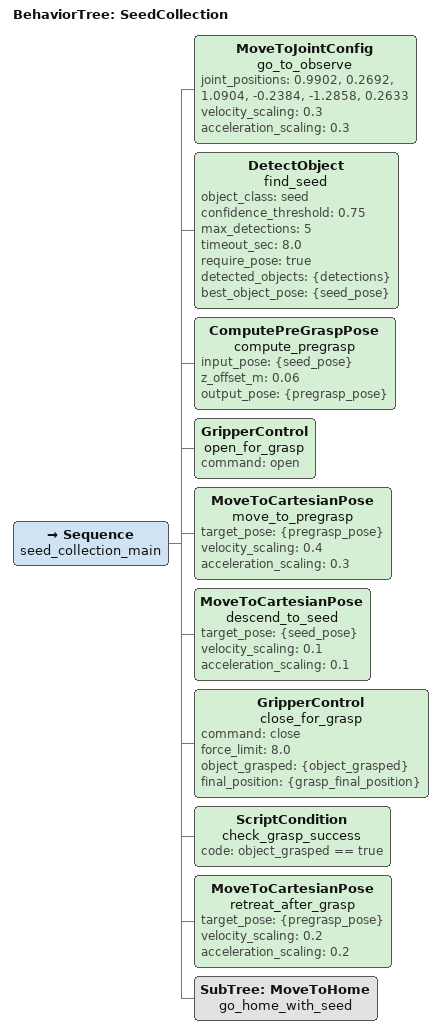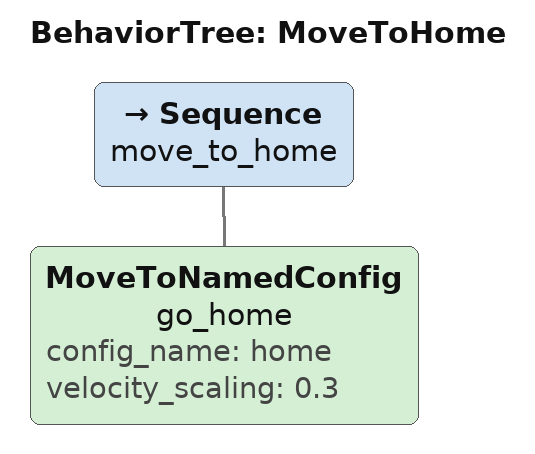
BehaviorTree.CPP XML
<root BTCPP_format="4" main_tree_to_execute="SeedCollection">

  <BehaviorTree ID="SeedCollection">
    <Sequence name="seed_collection_main">

      <!-- ── Phase 1: Move to observation joint pose (Meca500 pre-pick) ── -->
      <MoveToJointConfig name="go_to_observe"
                         joint_positions="0.9902, 0.2692, 1.0904, -0.2384, -1.2858, 0.2633"
                         velocity_scaling="0.3"
                         acceleration_scaling="0.3"/>

      <!-- ── Phase 2: Detect seed ──────────────────────────────────────── -->
      <DetectObject name="find_seed"
                    object_class="seed"
                    confidence_threshold="0.75"
                    max_detections="5"
                    timeout_sec="8.0"
                    require_pose="true"
                    detected_objects="{detections}"
                    best_object_pose="{seed_pose}"/>

      <!-- ── Phase 3: Compute pregrasp pose (50mm above seed) ──────────── -->
      <ComputePreGraspPose name="compute_pregrasp"
                           input_pose="{seed_pose}"
                           z_offset_m="0.06"
                           output_pose="{pregrasp_pose}"/>

      <!-- ── Phase 4: Open gripper ──────────────────────────────────────── -->
      <GripperControl name="open_for_grasp"
                      command="open"/>

      <!-- ── Phase 5: Move to pregrasp pose ────────────────────────────── -->
      <MoveToCartesianPose name="move_to_pregrasp"
                           target_pose="{pregrasp_pose}"
                           velocity_scaling="0.4"
                           acceleration_scaling="0.3"/>

      <!-- ── Phase 6: Slow descend to grasp position ───────────────────── -->
      <MoveToCartesianPose name="descend_to_seed"
                           target_pose="{seed_pose}"
                           velocity_scaling="0.1"
                           acceleration_scaling="0.1"/>

      <!-- ── Phase 7: Close gripper with force control ──────────────────── -->
      <GripperControl name="close_for_grasp"
                      command="close"
                      force_limit="8.0"
                      object_grasped="{object_grasped}"
                      final_position="{grasp_final_position}"/>

      <!-- ── Phase 8: Verify grasp ─────────────────────────────────────── -->
      <ScriptCondition name="check_grasp_success"
                       code="object_grasped == true"/>

      <!-- ── Phase 9: Retreat to pregrasp height ───────────────────────── -->
      <MoveToCartesianPose name="retreat_after_grasp"
                           target_pose="{pregrasp_pose}"
                           velocity_scaling="0.2"
                           acceleration_scaling="0.2"/>

      <!-- ── Phase 10: Move to home ────────────────────────────────────── -->
      <SubTree ID="MoveToHome" name="go_home_with_seed"/>

    </Sequence>
  </BehaviorTree>

  <!-- Include the MoveToHome subtree definition inline -->
  <BehaviorTree ID="MoveToHome">
    <Sequence name="move_to_home">
      <MoveToNamedConfig name="go_home"
                         config_name="home"
                         velocity_scaling="0.3"/>
    </Sequence>
  </BehaviorTree>

</root>
